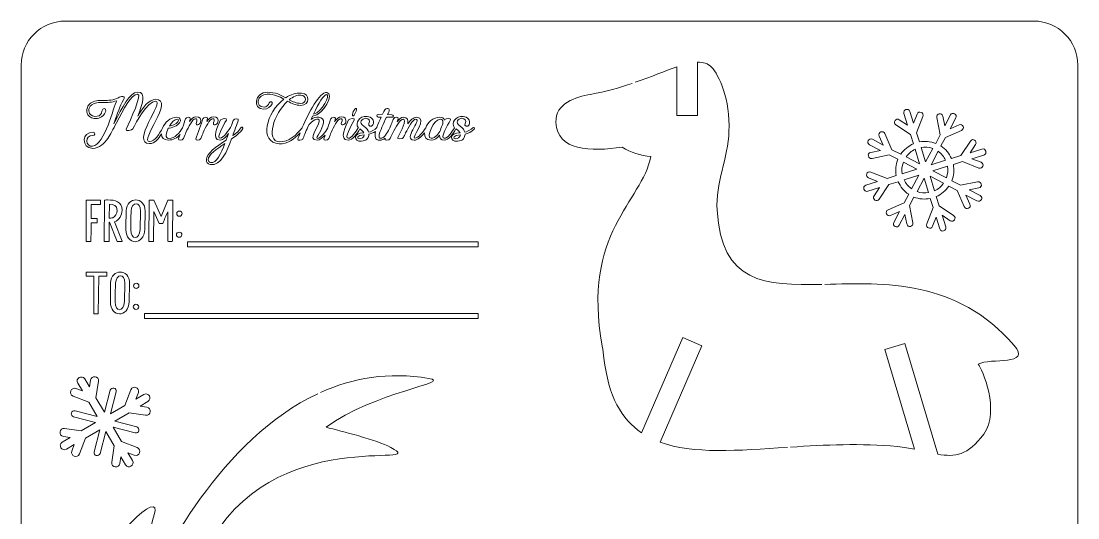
# Model space of a CAD drawing. Header units: inches. Extents: x -792 to -640, y -80 to 72.
# Drawn here: x -792.1 to -639.7, y 0.4 to 72 of the extents above; entities that cross this region are included whole.
import ezdxf

# ---------------------------------------------------------------- set-up
doc = ezdxf.new("R2010")
doc.units = ezdxf.units.IN
doc.header["$MEASUREMENT"] = 0
doc.layers.add('_U+0421_U+043B_U+043E_U+0439 1', color=7, linetype='Continuous')

# ---------------------------------------------------------------- blocks, each defined once
blk = doc.blocks.new('block 2')
at = {"layer": '_U+0421_U+043B_U+043E_U+0439 1', "color": 7, "lineweight": 5, "true_color": 0xffffff}
for points, knots in [([(-781.82, 53.65), (-780.88, 53.65), (-780.16, 54.35), (-779.65, 55.08), (-779.28, 55.62), (-778.86, 56.44), (-778.4, 57.33), (-777.4, 59.24), (-776.26, 61.44), (-775.36, 61.48), (-774.61, 61.51), (-776.38, 57.75), (-777, 56.42), (-777.17, 56.06), (-776.13, 56.22), (-776.03, 56.45), (-775.6, 57.35), (-773.95, 60.43), (-772.74, 60.43), (-771.48, 60.43), (-776.41, 54.33), (-773.61, 54.33), (-772.88, 54.33), (-772.34, 55), (-771.9, 55.73), (-771.87, 55.22), (-771.58, 54.84), (-770.94, 54.84), (-770.2, 54.84), (-769.65, 55.18), (-769.22, 55.64), (-769.31, 55.4), (-769.39, 55.19), (-769.45, 55.03), (-769.55, 54.76), (-768.84, 54.77), (-768.72, 55.06), (-768.57, 55.42), (-768.48, 55.66), (-768.37, 55.95), (-768.02, 56.7), (-767.46, 57.89), (-767.01, 57.92), (-766.76, 57.94), (-766.76, 57.72), (-766.87, 57.4), (-767.08, 56.8), (-766.34, 57.03), (-766.26, 57.44), (-766.19, 57.82), (-766.32, 58.25), (-766.93, 58.2), (-767.29, 58.19), (-767.61, 57.89), (-767.88, 57.5), (-767.84, 57.64), (-767.79, 57.78), (-767.76, 57.95), (-767.7, 58.23), (-768.34, 58.2), (-768.43, 57.9), (-768.53, 57.62), (-768.7, 57.12), (-768.88, 56.6), (-769.28, 55.9), (-769.93, 55.08), (-770.83, 55.08), (-771.4, 55.08), (-771.28, 55.83), (-770.92, 56.56), (-770.44, 56.52), (-769.57, 56.94), (-769.3, 57.35), (-769.05, 57.69), (-769.13, 58.14), (-769.67, 58.14), (-770.66, 58.14), (-771.43, 57.37), (-771.74, 56.58), (-772.2, 55.73), (-772.83, 54.62), (-773.62, 54.62), (-775.16, 54.62), (-769.92, 60.72), (-772.76, 60.72), (-773.69, 60.72), (-774.64, 59.48), (-775.32, 58.3), (-774.73, 59.93), (-773.96, 61.77), (-775.37, 61.77), (-776.45, 61.77), (-777.62, 59.44), (-778.65, 57.45), (-778.65, 57.45), (-778.78, 57.2), (-778.78, 57.2), (-778.23, 58.77), (-777.92, 59.73), (-777.36, 60.64), (-776.94, 61.33), (-777.87, 61.18), (-778.1, 60.94), (-778.83, 60.56), (-779.59, 60.56), (-780.28, 60.56), (-780.62, 60.56), (-780.95, 60.56), (-781.25, 60.51), (-781.98, 60.41), (-782.42, 60), (-782.59, 59.54), (-782.65, 59.37), (-782.68, 59.18), (-782.67, 59.01), (-782.65, 58.83), (-782.6, 58.65), (-782.5, 58.5), (-782.27, 58.13), (-781.81, 57.89), (-781.14, 57.97), (-780.57, 58.06), (-780.07, 58.46), (-779.95, 59.01), (-779.86, 59.47), (-780.43, 59.55), (-780.49, 59.01), (-780.53, 58.61), (-780.75, 58.32), (-781.17, 58.27), (-781.72, 58.19), (-782.09, 58.37), (-782.26, 58.66), (-782.33, 58.78), (-782.37, 58.91), (-782.39, 59.04), (-782.39, 59.18), (-782.38, 59.32), (-782.32, 59.46), (-782.19, 59.82), (-781.83, 60.14), (-781.22, 60.23), (-780.94, 60.28), (-780.62, 60.27), (-780.3, 60.27), (-779.68, 60.27), (-779.02, 60.27), (-778.36, 60.51), (-778.83, 59.62), (-780.05, 54.23), (-781.87, 53.95), (-782.84, 53.79), (-783.09, 55.58), (-781.79, 55.49), (-781.45, 55.47), (-781.4, 55.94), (-781.75, 55.96), (-783.41, 56.1), (-783.48, 53.65), (-781.82, 53.65)], [0, 0, 0, 0, 1, 1, 1, 2, 2, 2, 3, 3, 3, 4, 4, 4, 5, 5, 5, 6, 6, 6, 7, 7, 7, 8, 8, 8, 9, 9, 9, 10, 10, 10, 11, 11, 11, 12, 12, 12, 13, 13, 13, 14, 14, 14, 15, 15, 15, 16, 16, 16, 17, 17, 17, 18, 18, 18, 19, 19, 19, 20, 20, 20, 21, 21, 21, 22, 22, 22, 23, 23, 23, 24, 24, 24, 25, 25, 25, 26, 26, 26, 27, 27, 27, 28, 28, 28, 29, 29, 29, 30, 30, 30, 31, 31, 31, 32, 32, 32, 33, 33, 33, 34, 34, 34, 35, 35, 35, 36, 36, 36, 37, 37, 37, 38, 38, 38, 39, 39, 39, 40, 40, 40, 41, 41, 41, 42, 42, 42, 43, 43, 43, 44, 44, 44, 45, 45, 45, 46, 46, 46, 47, 47, 47, 48, 48, 48, 49, 49, 49, 50, 50, 50, 51, 51, 51, 52, 52, 52, 53, 53, 53, 53]), ([(-769.63, 57.85), (-769.32, 57.85), (-769.45, 57.6), (-769.56, 57.46), (-769.8, 57.16), (-770.38, 56.9), (-770.76, 56.85), (-770.44, 57.39), (-769.99, 57.85), (-769.63, 57.85)], [0, 0, 0, 0, 1, 1, 1, 2, 2, 2, 3, 3, 3, 3])]:
    blk.add_open_spline(points, degree=3, knots=knots, dxfattribs=at)
blk = doc.blocks.new('block 3')
at = {"layer": '_U+0421_U+043B_U+043E_U+0439 1', "color": 7, "lineweight": 5, "true_color": 0xffffff}
for points, knots in [([(-763.44, 54.84), (-762.97, 54.84), (-762.62, 55.26), (-762.23, 55.78), (-762.38, 55.38), (-762.5, 55.03), (-762.57, 54.83), (-763.98, 53.88), (-765.44, 52.96), (-765.43, 52.01), (-765.43, 51.67), (-765.28, 51.38), (-764.86, 51.32), (-763.37, 51.07), (-762.39, 53.27), (-761.78, 55.01), (-761.26, 55.38), (-760.58, 55.78), (-760.17, 56.53), (-760.09, 56.68), (-760.35, 56.76), (-760.44, 56.61), (-760.8, 56.03), (-761.34, 55.69), (-761.63, 55.48), (-761.49, 55.87), (-760.92, 57.37), (-760.83, 57.63), (-760.68, 58.06), (-761.45, 57.93), (-761.54, 57.67), (-761.54, 57.67), (-761.8, 56.93), (-761.8, 56.93), (-762.2, 56.3), (-762.95, 55.1), (-763.44, 55.1), (-764.02, 55.1), (-763.04, 56.87), (-762.54, 57.73), (-762.33, 58.08), (-763.28, 57.93), (-763.37, 57.75), (-763.72, 57.03), (-764.84, 54.84), (-763.44, 54.84)], [0, 0, 0, 0, 1, 1, 1, 2, 2, 2, 3, 3, 3, 4, 4, 4, 5, 5, 5, 6, 6, 6, 7, 7, 7, 8, 8, 8, 9, 9, 9, 10, 10, 10, 11, 11, 11, 12, 12, 12, 13, 13, 13, 14, 14, 14, 15, 15, 15, 15]), ([(-764.82, 51.6), (-765.06, 51.63), (-765.15, 51.81), (-765.15, 52.01), (-765.15, 52.71), (-763.98, 53.52), (-762.75, 54.35), (-763.27, 52.93), (-764, 51.47), (-764.82, 51.6)], [0, 0, 0, 0, 1, 1, 1, 2, 2, 2, 3, 3, 3, 3])]:
    blk.add_open_spline(points, degree=3, knots=knots, dxfattribs=at)
blk = doc.blocks.new('block 4')
at = {"layer": '_U+0421_U+043B_U+043E_U+0439 1', "color": 7, "lineweight": 5, "true_color": 0xffffff}
for points, knots in [([(-757.13, 59.31), (-756.65, 59.31), (-756.12, 59.61), (-755.93, 60.07), (-755.8, 60.4), (-756.24, 60.51), (-756.35, 60.19), (-756.48, 59.85), (-756.77, 59.59), (-757.11, 59.59), (-758.47, 59.59), (-758.1, 61.46), (-756.67, 61.46), (-755.62, 61.46), (-754.89, 61.12), (-754.24, 60.76), (-756.73, 58.86), (-757.96, 54.49), (-754.91, 54.31), (-753.74, 54.23), (-752.72, 54.99), (-751.9, 55.87), (-752.05, 55.51), (-752.16, 55.2), (-752.24, 54.99), (-752.34, 54.73), (-751.61, 54.8), (-751.53, 54.97), (-751.38, 55.32), (-751.1, 56), (-750.78, 56.77), (-750.34, 57.59), (-749.06, 58.38), (-749.16, 57.51), (-749.25, 56.7), (-750.94, 54.84), (-749.46, 54.84), (-749.05, 54.84), (-748.64, 55.17), (-748.3, 55.57), (-748.38, 55.36), (-748.45, 55.18), (-748.5, 55.03), (-748.61, 54.76), (-747.89, 54.77), (-747.78, 55.06), (-747.63, 55.42), (-747.53, 55.66), (-747.43, 55.95), (-747.07, 56.7), (-746.52, 57.89), (-746.07, 57.92), (-745.81, 57.94), (-745.81, 57.72), (-745.93, 57.4), (-746.13, 56.8), (-745.39, 57.03), (-745.31, 57.44), (-745.24, 57.82), (-745.37, 58.25), (-745.99, 58.2), (-746.34, 58.19), (-746.66, 57.89), (-746.93, 57.5), (-746.9, 57.64), (-746.84, 57.78), (-746.82, 57.95), (-746.76, 58.23), (-747.39, 58.2), (-747.49, 57.9), (-747.58, 57.62), (-747.75, 57.12), (-747.93, 56.6), (-748.23, 56.08), (-748.87, 55.09), (-749.43, 55.09), (-749.73, 55.09), (-748.63, 56.44), (-748.53, 57.35), (-748.41, 58.34), (-749.81, 58.35), (-750.33, 57.79), (-750.33, 57.79), (-750.11, 58.28), (-750.11, 58.28), (-748.47, 58.5), (-746.93, 61.6), (-748.04, 61.7), (-749.15, 61.8), (-750.68, 58.76), (-751.59, 56.64), (-751.59, 56.64), (-751.59, 56.64), (-751.59, 56.63), (-752.42, 55.63), (-753.55, 54.51), (-754.87, 54.59), (-756.99, 54.71), (-755.66, 58.66), (-753.72, 60.46), (-753.13, 60.13), (-752.57, 59.85), (-751.82, 59.85), (-750.49, 59.85), (-750.39, 61.54), (-751.73, 61.63), (-752.53, 61.67), (-753.29, 61.4), (-753.97, 60.95), (-754.69, 61.34), (-755.47, 61.74), (-756.64, 61.74), (-758.43, 61.74), (-758.88, 59.31), (-757.13, 59.31)], [0, 0, 0, 0, 1, 1, 1, 2, 2, 2, 3, 3, 3, 4, 4, 4, 5, 5, 5, 6, 6, 6, 7, 7, 7, 8, 8, 8, 9, 9, 9, 10, 10, 10, 11, 11, 11, 12, 12, 12, 13, 13, 13, 14, 14, 14, 15, 15, 15, 16, 16, 16, 17, 17, 17, 18, 18, 18, 19, 19, 19, 20, 20, 20, 21, 21, 21, 22, 22, 22, 23, 23, 23, 24, 24, 24, 25, 25, 25, 26, 26, 26, 27, 27, 27, 28, 28, 28, 29, 29, 29, 30, 30, 30, 31, 31, 31, 32, 32, 32, 33, 33, 33, 34, 34, 34, 35, 35, 35, 36, 36, 36, 37, 37, 37, 38, 38, 38, 38]), ([(-751.78, 61.34), (-750.93, 61.28), (-750.95, 60.14), (-751.8, 60.14), (-752.45, 60.14), (-752.96, 60.37), (-753.48, 60.66), (-752.93, 61.1), (-752.35, 61.37), (-751.78, 61.34)], [0, 0, 0, 0, 1, 1, 1, 2, 2, 2, 3, 3, 3, 3]), ([(-748.07, 61.41), (-747.5, 61.36), (-748.73, 58.89), (-749.97, 58.59), (-749.27, 60.09), (-748.51, 61.45), (-748.07, 61.41)], [0, 0, 0, 0, 1, 1, 1, 2, 2, 2, 2])]:
    blk.add_open_spline(points, degree=3, knots=knots, dxfattribs=at)
blk = doc.blocks.new('block 5')
at = {"layer": '_U+0421_U+043B_U+043E_U+0439 1', "color": 7, "lineweight": 5, "true_color": 0xffffff}
for points, knots in [([(-744.99, 54.82), (-744.33, 54.82), (-743.69, 55.76), (-743.3, 56.44), (-743.28, 56.43), (-743.26, 56.41), (-743.24, 56.4), (-742.95, 56.23), (-742.79, 56.04), (-742.71, 55.88), (-744.31, 55.94), (-744.19, 54.59), (-743.1, 54.67), (-742.24, 54.72), (-742, 55.26), (-741.98, 55.69), (-741.77, 55.73), (-741.35, 55.89), (-741.02, 56.1), (-741.2, 55.38), (-741.12, 54.82), (-740.43, 54.82), (-740.14, 54.82), (-739.87, 54.94), (-739.64, 55.12), (-739.64, 55.11), (-739.64, 55.1), (-739.65, 55.09), (-739.83, 54.69), (-739.06, 54.8), (-738.92, 55.06), (-738.77, 55.38), (-738.64, 55.65), (-738.53, 55.88), (-738.13, 56.61), (-737.5, 57.86), (-737.03, 57.86), (-736.45, 57.86), (-737.34, 56.09), (-737.83, 55.23), (-738.04, 54.88), (-737.09, 55.03), (-737, 55.21), (-736.92, 55.36), (-736.81, 55.6), (-736.69, 55.87), (-736.29, 56.58), (-735.71, 57.85), (-735.24, 57.85), (-734.27, 57.85), (-737.19, 54.83), (-735.47, 54.83), (-734.98, 54.83), (-734.4, 55.33), (-733.97, 55.87), (-733.99, 55.29), (-733.71, 54.82), (-733.03, 54.82), (-732.52, 54.82), (-732.09, 55.17), (-731.79, 55.56), (-731.79, 55.13), (-731.62, 54.82), (-731.13, 54.82), (-730.46, 54.82), (-729.82, 55.76), (-729.44, 56.44), (-729.42, 56.43), (-729.4, 56.41), (-729.37, 56.4), (-729.09, 56.23), (-728.92, 56.04), (-728.84, 55.88), (-730.45, 55.94), (-730.33, 54.59), (-729.23, 54.67), (-728.38, 54.72), (-728.14, 55.26), (-728.11, 55.69), (-727.81, 55.74), (-727.07, 56.05), (-726.82, 56.41), (-726.64, 56.65), (-726.92, 56.72), (-727.01, 56.61), (-727.19, 56.38), (-727.91, 56.01), (-728.15, 55.97), (-728.24, 56.26), (-728.4, 56.56), (-728.84, 56.83), (-729.67, 57.34), (-729.12, 58), (-728.58, 57.98), (-728.1, 57.98), (-727.9, 57.69), (-728.11, 57.23), (-728.31, 56.82), (-727.72, 56.63), (-727.55, 57.05), (-727.29, 57.73), (-727.72, 58.18), (-728.39, 58.24), (-729.51, 58.35), (-730.18, 57.29), (-729.64, 56.63), (-729.65, 56.62), (-729.66, 56.62), (-729.66, 56.61), (-730.02, 56.04), (-730.57, 55.1), (-731.13, 55.1), (-731.71, 55.1), (-730.71, 56.9), (-730.21, 57.74), (-730.02, 58.07), (-730.97, 57.93), (-731.04, 57.79), (-731.04, 57.79), (-731.07, 57.73), (-731.07, 57.73), (-731.17, 58.03), (-731.43, 58.14), (-731.74, 58.14), (-732.75, 58.14), (-733.49, 57.38), (-733.8, 56.59), (-734.16, 56.02), (-734.84, 55.11), (-735.39, 55.11), (-735.89, 55.11), (-733.32, 58.14), (-735.14, 58.14), (-735.58, 58.14), (-736.01, 57.71), (-736.36, 57.18), (-736.29, 57.72), (-736.42, 58.14), (-737.03, 58.14), (-737.3, 58.14), (-737.61, 57.86), (-737.9, 57.47), (-737.9, 57.47), (-737.76, 57.89), (-737.76, 57.89), (-737.64, 58.23), (-738.32, 58.2), (-738.41, 57.94), (-738.55, 57.61), (-738.81, 57), (-739.07, 56.41), (-739.32, 55.9), (-739.78, 55.1), (-740.35, 55.1), (-740.7, 55.1), (-740.47, 55.86), (-740.11, 56.7), (-739.89, 57.21), (-739.69, 57.65), (-739.46, 58.16), (-739.46, 58.16), (-738.68, 58.16), (-738.68, 58.16), (-738.4, 58.06), (-738.38, 58.48), (-738.68, 58.48), (-738.68, 58.48), (-739.29, 58.51), (-739.29, 58.51), (-739.16, 58.79), (-739.14, 58.84), (-739.11, 58.88), (-738.84, 59.44), (-739.47, 59.68), (-739.83, 58.96), (-739.83, 58.96), (-740.02, 58.57), (-740.02, 58.57), (-740.02, 58.57), (-740.03, 58.56), (-740.03, 58.56), (-740.03, 58.56), (-740.64, 58.55), (-740.64, 58.55), (-740.93, 58.55), (-740.94, 58.16), (-740.65, 58.16), (-740.65, 58.16), (-740.21, 58.16), (-740.21, 58.16), (-740.44, 57.67), (-740.65, 57.2), (-740.84, 56.7), (-740.85, 56.67), (-740.86, 56.64), (-740.87, 56.61), (-740.87, 56.61), (-740.87, 56.61), (-740.87, 56.61), (-741.05, 56.38), (-741.77, 56.01), (-742.01, 55.97), (-742.1, 56.26), (-742.27, 56.56), (-742.71, 56.83), (-743.54, 57.34), (-742.98, 58), (-742.44, 57.98), (-741.97, 57.98), (-741.76, 57.69), (-741.98, 57.23), (-742.17, 56.82), (-741.58, 56.63), (-741.41, 57.05), (-741.16, 57.73), (-741.59, 58.18), (-742.26, 58.24), (-743.37, 58.35), (-744.05, 57.29), (-743.51, 56.63), (-743.51, 56.62), (-743.52, 56.62), (-743.53, 56.61), (-743.88, 56.04), (-744.45, 55.1), (-744.99, 55.1), (-745.57, 55.1), (-744.59, 56.87), (-744.09, 57.73), (-743.88, 58.08), (-744.83, 57.93), (-744.92, 57.75), (-745.27, 57.03), (-746.39, 54.82), (-744.99, 54.82)], [0, 0, 0, 0, 1, 1, 1, 2, 2, 2, 3, 3, 3, 4, 4, 4, 5, 5, 5, 6, 6, 6, 7, 7, 7, 8, 8, 8, 9, 9, 9, 10, 10, 10, 11, 11, 11, 12, 12, 12, 13, 13, 13, 14, 14, 14, 15, 15, 15, 16, 16, 16, 17, 17, 17, 18, 18, 18, 19, 19, 19, 20, 20, 20, 21, 21, 21, 22, 22, 22, 23, 23, 23, 24, 24, 24, 25, 25, 25, 26, 26, 26, 27, 27, 27, 28, 28, 28, 29, 29, 29, 30, 30, 30, 31, 31, 31, 32, 32, 32, 33, 33, 33, 34, 34, 34, 35, 35, 35, 36, 36, 36, 37, 37, 37, 38, 38, 38, 39, 39, 39, 40, 40, 40, 41, 41, 41, 42, 42, 42, 43, 43, 43, 44, 44, 44, 45, 45, 45, 46, 46, 46, 47, 47, 47, 48, 48, 48, 49, 49, 49, 50, 50, 50, 51, 51, 51, 52, 52, 52, 53, 53, 53, 54, 54, 54, 55, 55, 55, 56, 56, 56, 57, 57, 57, 58, 58, 58, 59, 59, 59, 60, 60, 60, 61, 61, 61, 62, 62, 62, 63, 63, 63, 64, 64, 64, 65, 65, 65, 66, 66, 66, 67, 67, 67, 68, 68, 68, 69, 69, 69, 70, 70, 70, 71, 71, 71, 72, 72, 72, 73, 73, 73, 74, 74, 74, 75, 75, 75, 76, 76, 76, 77, 77, 77, 78, 78, 78, 78]), ([(-731.7, 57.85), (-731.28, 57.85), (-731.27, 57.51), (-731.34, 57.17), (-731.45, 56.9), (-731.58, 56.59), (-731.67, 56.28), (-731.91, 55.79), (-732.42, 55.1), (-733.03, 55.1), (-733.8, 55.1), (-732.68, 57.85), (-731.7, 57.85)], [0, 0, 0, 0, 1, 1, 1, 2, 2, 2, 3, 3, 3, 4, 4, 4, 4]), ([(-742.65, 55.61), (-742.71, 55.24), (-743.04, 55.02), (-743.4, 55.02), (-743.76, 55.02), (-743.76, 55.61), (-742.65, 55.61)], [0, 0, 0, 0, 1, 1, 1, 2, 2, 2, 2]), ([(-728.78, 55.61), (-728.84, 55.24), (-729.18, 55.02), (-729.54, 55.02), (-729.89, 55.02), (-729.89, 55.61), (-728.78, 55.61)], [0, 0, 0, 0, 1, 1, 1, 2, 2, 2, 2])]:
    blk.add_open_spline(points, degree=3, knots=knots, dxfattribs=at)
blk = doc.blocks.new('block 6')
at = {"layer": '_U+0421_U+043B_U+043E_U+0439 1', "color": 7, "lineweight": 5, "true_color": 0xffffff}
for points, knots in [([(-779.45, 40.25), (-779.45, 41.15), (-779.44, 42.08), (-779.44, 42.98), (-779.44, 42.98), (-779.4, 42.98), (-779.4, 42.98), (-779.4, 42.98), (-778.28, 40.23), (-778.28, 40.23), (-778.27, 40.22), (-778.22, 40.21), (-778.2, 40.21), (-778.2, 40.21), (-777.64, 40.21), (-777.64, 40.21), (-777.57, 40.21), (-777.55, 40.23), (-777.56, 40.27), (-777.56, 40.27), (-778.69, 43.06), (-778.69, 43.06), (-777.99, 43.28), (-777.59, 44.02), (-777.59, 44.73), (-777.59, 46), (-778.58, 46.21), (-779.68, 46.21), (-779.78, 46.21), (-779.9, 46.21), (-780.02, 46.2), (-780.07, 46.2), (-780.1, 46.19), (-780.1, 46.16), (-780.13, 44.98), (-780.15, 44.11), (-780.15, 40.25), (-780.15, 40.22), (-780.11, 40.21), (-780.06, 40.21), (-780.06, 40.21), (-779.54, 40.21), (-779.54, 40.21), (-779.49, 40.21), (-779.45, 40.22), (-779.45, 40.25)], [0, 0, 0, 0, 1, 1, 1, 2, 2, 2, 3, 3, 3, 4, 4, 4, 5, 5, 5, 6, 6, 6, 7, 7, 7, 8, 8, 8, 9, 9, 9, 10, 10, 10, 11, 11, 11, 12, 12, 12, 13, 13, 13, 14, 14, 14, 15, 15, 15, 15]), ([(-779.42, 45.6), (-778.85, 45.61), (-778.29, 45.43), (-778.29, 44.7), (-778.29, 44.25), (-778.58, 43.79), (-778.92, 43.65), (-779.11, 43.6), (-779.28, 43.59), (-779.46, 43.59), (-779.46, 43.59), (-779.42, 45.6), (-779.42, 45.6)], [0, 0, 0, 0, 1, 1, 1, 2, 2, 2, 3, 3, 3, 4, 4, 4, 4])]:
    blk.add_open_spline(points, degree=3, knots=knots, dxfattribs=at)
blk = doc.blocks.new('block 7')
at = {"layer": '_U+0421_U+043B_U+043E_U+0439 1', "color": 7, "lineweight": 5, "true_color": 0xffffff}
for points, knots in [([(-774.29, 41.96), (-774.29, 41.96), (-774.26, 44.58), (-774.26, 44.58), (-774.25, 45.66), (-774.93, 46.22), (-775.6, 46.22), (-776.26, 46.22), (-776.93, 45.7), (-776.98, 44.64), (-777.01, 44.08), (-777.02, 43.37), (-777.02, 42.72), (-777.02, 42.72), (-777.02, 41.94), (-777.02, 41.94), (-777.02, 40.8), (-776.37, 40.19), (-775.7, 40.19), (-775.03, 40.19), (-774.35, 40.78), (-774.29, 41.96)], [0, 0, 0, 0, 1, 1, 1, 2, 2, 2, 3, 3, 3, 4, 4, 4, 5, 5, 5, 6, 6, 6, 7, 7, 7, 7]), ([(-774.99, 41.96), (-775.01, 41.19), (-775.36, 40.78), (-775.7, 40.78), (-776.03, 40.78), (-776.34, 41.15), (-776.34, 41.94), (-776.34, 42.71), (-776.32, 43.81), (-776.28, 44.61), (-776.26, 45.29), (-775.9, 45.67), (-775.55, 45.67), (-775.24, 45.67), (-774.94, 45.34), (-774.95, 44.61), (-774.95, 44.61), (-774.99, 41.96), (-774.99, 41.96)], [0, 0, 0, 0, 1, 1, 1, 2, 2, 2, 3, 3, 3, 4, 4, 4, 5, 5, 5, 6, 6, 6, 6])]:
    blk.add_open_spline(points, degree=3, knots=knots, dxfattribs=at)
blk = doc.blocks.new('block 8')
at = {"layer": '_U+0421_U+043B_U+043E_U+0439 1', "color": 7, "lineweight": 5, "true_color": 0xffffff}
for points, knots in [([(-777.95, 29.78), (-777.28, 29.78), (-776.6, 30.37), (-776.54, 31.55), (-776.54, 31.55), (-776.51, 34.17), (-776.51, 34.17), (-776.5, 35.26), (-777.17, 35.81), (-777.85, 35.81), (-778.51, 35.81), (-779.18, 35.29), (-779.23, 34.24), (-779.26, 33.67), (-779.26, 32.97), (-779.26, 32.31), (-779.26, 32.31), (-779.26, 31.53), (-779.26, 31.53), (-779.27, 30.39), (-778.62, 29.78), (-777.95, 29.78)], [0, 0, 0, 0, 1, 1, 1, 2, 2, 2, 3, 3, 3, 4, 4, 4, 5, 5, 5, 6, 6, 6, 7, 7, 7, 7]), ([(-778.53, 34.2), (-778.51, 34.88), (-778.15, 35.27), (-777.8, 35.27), (-777.49, 35.27), (-777.19, 34.93), (-777.2, 34.2), (-777.2, 34.2), (-777.24, 31.55), (-777.24, 31.55), (-777.25, 30.79), (-777.61, 30.37), (-777.95, 30.37), (-778.28, 30.37), (-778.59, 30.74), (-778.59, 31.53), (-778.59, 32.3), (-778.57, 33.41), (-778.53, 34.2)], [0, 0, 0, 0, 1, 1, 1, 2, 2, 2, 3, 3, 3, 4, 4, 4, 5, 5, 5, 6, 6, 6, 6])]:
    blk.add_open_spline(points, degree=3, knots=knots, dxfattribs=at)
blk = doc.blocks.new('block 10')
at = {"layer": '_U+0421_U+043B_U+043E_U+0439 1', "color": 7, "lineweight": 5, "true_color": 0xffffff}
for points, knots in [([(-653.59, 53.55), (-653.59, 53.55), (-655.28, 53.02), (-655.28, 53.02), (-655.28, 53.02), (-654.5, 54.2), (-654.5, 54.2), (-654.18, 54.7), (-654.92, 55.2), (-655.24, 54.7), (-655.24, 54.7), (-656.64, 52.6), (-656.64, 52.6), (-656.64, 52.6), (-657.97, 52.18), (-657.97, 52.18), (-658.29, 52.9), (-658.81, 53.54), (-659.49, 54), (-659.49, 54), (-658.85, 55.22), (-658.85, 55.22), (-658.85, 55.22), (-656.52, 56.23), (-656.52, 56.23), (-655.98, 56.47), (-656.32, 57.29), (-656.87, 57.05), (-656.87, 57.05), (-658.17, 56.48), (-658.17, 56.48), (-658.17, 56.48), (-657.35, 58.05), (-657.35, 58.05), (-657.07, 58.57), (-657.86, 58.98), (-658.13, 58.46), (-658.13, 58.46), (-658.95, 56.89), (-658.95, 56.89), (-658.95, 56.89), (-659.22, 58.28), (-659.22, 58.28), (-659.33, 58.87), (-660.21, 58.68), (-660.1, 58.1), (-660.1, 58.1), (-659.59, 55.61), (-659.59, 55.61), (-659.59, 55.61), (-660.24, 54.37), (-660.24, 54.37), (-661.01, 54.66), (-661.83, 54.73), (-662.6, 54.58), (-662.6, 54.58), (-663.02, 55.91), (-663.02, 55.91), (-663.02, 55.91), (-662.1, 58.26), (-662.1, 58.26), (-661.89, 58.81), (-662.72, 59.14), (-662.93, 58.58), (-662.93, 58.58), (-663.45, 57.27), (-663.45, 57.27), (-663.45, 57.27), (-663.98, 58.96), (-663.98, 58.96), (-664.15, 59.53), (-665.02, 59.26), (-664.84, 58.69), (-664.84, 58.69), (-664.31, 57), (-664.31, 57), (-664.31, 57), (-665.49, 57.78), (-665.49, 57.78), (-665.99, 58.09), (-666.48, 57.36), (-665.98, 57.04), (-665.98, 57.04), (-663.88, 55.63), (-663.88, 55.63), (-663.88, 55.63), (-663.47, 54.31), (-663.47, 54.31), (-664.19, 53.99), (-664.82, 53.48), (-665.29, 52.79), (-665.29, 52.79), (-666.56, 53.45), (-666.56, 53.45), (-666.56, 53.45), (-667.56, 55.78), (-667.56, 55.78), (-667.8, 56.32), (-668.62, 55.97), (-668.38, 55.43), (-668.38, 55.43), (-667.81, 54.13), (-667.81, 54.13), (-667.81, 54.13), (-669.38, 54.95), (-669.38, 54.95), (-669.9, 55.23), (-670.31, 54.44), (-669.79, 54.17), (-669.79, 54.17), (-668.22, 53.35), (-668.22, 53.35), (-668.22, 53.35), (-669.61, 53.07), (-669.61, 53.07), (-670.2, 52.96), (-670.01, 52.09), (-669.43, 52.2), (-669.43, 52.2), (-666.94, 52.71), (-666.94, 52.71), (-666.94, 52.71), (-665.72, 52.07), (-665.72, 52.07), (-666.01, 51.3), (-666.08, 50.48), (-665.93, 49.71), (-665.93, 49.71), (-667.26, 49.29), (-667.26, 49.29), (-667.26, 49.29), (-669.61, 50.21), (-669.61, 50.21), (-670.17, 50.42), (-670.49, 49.59), (-669.93, 49.38), (-669.93, 49.38), (-668.62, 48.86), (-668.62, 48.86), (-668.62, 48.86), (-670.31, 48.33), (-670.31, 48.33), (-670.88, 48.15), (-670.61, 47.29), (-670.04, 47.47), (-670.04, 47.47), (-668.35, 48), (-668.35, 48), (-668.35, 48), (-669.13, 46.82), (-669.13, 46.82), (-669.45, 46.32), (-668.71, 45.83), (-668.39, 46.33), (-668.39, 46.33), (-666.99, 48.43), (-666.99, 48.43), (-666.99, 48.43), (-665.66, 48.84), (-665.66, 48.84), (-665.34, 48.12), (-664.81, 47.48), (-664.14, 47.02), (-664.14, 47.02), (-664.78, 45.8), (-664.78, 45.8), (-664.78, 45.8), (-667.11, 44.79), (-667.11, 44.79), (-667.65, 44.55), (-667.3, 43.73), (-666.76, 43.97), (-666.76, 43.97), (-665.46, 44.54), (-665.46, 44.54), (-665.46, 44.54), (-666.28, 42.97), (-666.28, 42.97), (-666.56, 42.45), (-665.77, 42.04), (-665.5, 42.56), (-665.5, 42.56), (-664.68, 44.13), (-664.68, 44.13), (-664.68, 44.13), (-664.41, 42.74), (-664.41, 42.74), (-664.29, 42.16), (-663.42, 42.34), (-663.53, 42.92), (-663.53, 42.92), (-664.04, 45.41), (-664.04, 45.41), (-664.04, 45.41), (-663.4, 46.63), (-663.4, 46.63), (-662.61, 46.33), (-661.81, 46.27), (-661.04, 46.42), (-661.04, 46.42), (-660.62, 45.1), (-660.62, 45.1), (-660.62, 45.1), (-661.54, 42.75), (-661.54, 42.75), (-661.75, 42.19), (-660.92, 41.86), (-660.71, 42.42), (-660.71, 42.42), (-660.19, 43.73), (-660.19, 43.73), (-660.19, 43.73), (-659.66, 42.04), (-659.66, 42.04), (-659.49, 41.47), (-658.62, 41.75), (-658.8, 42.31), (-658.8, 42.31), (-659.33, 44), (-659.33, 44), (-659.33, 44), (-658.15, 43.22), (-658.15, 43.22), (-657.65, 42.91), (-657.16, 43.65), (-657.66, 43.96), (-657.66, 43.96), (-659.76, 45.37), (-659.76, 45.37), (-659.76, 45.37), (-660.17, 46.69), (-660.17, 46.69), (-659.45, 47.01), (-658.81, 47.54), (-658.35, 48.21), (-658.35, 48.21), (-657.13, 47.57), (-657.13, 47.57), (-657.13, 47.57), (-656.13, 45.24), (-656.13, 45.24), (-655.88, 44.7), (-655.06, 45.05), (-655.3, 45.59), (-655.3, 45.59), (-655.88, 46.89), (-655.88, 46.89), (-655.88, 46.89), (-654.3, 46.07), (-654.3, 46.07), (-653.73, 45.8), (-653.32, 46.58), (-653.84, 46.85), (-653.84, 46.85), (-655.41, 47.68), (-655.41, 47.68), (-655.41, 47.68), (-654.02, 47.95), (-654.02, 47.95), (-653.43, 48.06), (-653.61, 48.93), (-654.2, 48.82), (-654.2, 48.82), (-656.69, 48.32), (-656.69, 48.32), (-656.69, 48.32), (-657.91, 48.95), (-657.91, 48.95), (-657.61, 49.74), (-657.55, 50.54), (-657.7, 51.32), (-657.7, 51.32), (-656.37, 51.73), (-656.37, 51.73), (-656.37, 51.73), (-654.02, 50.81), (-654.02, 50.81), (-653.46, 50.6), (-653.14, 51.43), (-653.7, 51.64), (-653.7, 51.64), (-655.01, 52.16), (-655.01, 52.16), (-655.01, 52.16), (-653.31, 52.69), (-653.31, 52.69), (-652.75, 52.87), (-653.02, 53.73), (-653.59, 53.55)], [0, 0, 0, 0, 1, 1, 1, 2, 2, 2, 3, 3, 3, 4, 4, 4, 5, 5, 5, 6, 6, 6, 7, 7, 7, 8, 8, 8, 9, 9, 9, 10, 10, 10, 11, 11, 11, 12, 12, 12, 13, 13, 13, 14, 14, 14, 15, 15, 15, 16, 16, 16, 17, 17, 17, 18, 18, 18, 19, 19, 19, 20, 20, 20, 21, 21, 21, 22, 22, 22, 23, 23, 23, 24, 24, 24, 25, 25, 25, 26, 26, 26, 27, 27, 27, 28, 28, 28, 29, 29, 29, 30, 30, 30, 31, 31, 31, 32, 32, 32, 33, 33, 33, 34, 34, 34, 35, 35, 35, 36, 36, 36, 37, 37, 37, 38, 38, 38, 39, 39, 39, 40, 40, 40, 41, 41, 41, 42, 42, 42, 43, 43, 43, 44, 44, 44, 45, 45, 45, 46, 46, 46, 47, 47, 47, 48, 48, 48, 49, 49, 49, 50, 50, 50, 51, 51, 51, 52, 52, 52, 53, 53, 53, 54, 54, 54, 55, 55, 55, 56, 56, 56, 57, 57, 57, 58, 58, 58, 59, 59, 59, 60, 60, 60, 61, 61, 61, 62, 62, 62, 63, 63, 63, 64, 64, 64, 65, 65, 65, 66, 66, 66, 67, 67, 67, 68, 68, 68, 69, 69, 69, 70, 70, 70, 71, 71, 71, 72, 72, 72, 73, 73, 73, 74, 74, 74, 75, 75, 75, 76, 76, 76, 77, 77, 77, 78, 78, 78, 79, 79, 79, 80, 80, 80, 81, 81, 81, 82, 82, 82, 83, 83, 83, 84, 84, 84, 85, 85, 85, 86, 86, 86, 87, 87, 87, 88, 88, 88, 89, 89, 89, 90, 90, 90, 91, 91, 91, 92, 92, 92, 93, 93, 93, 94, 94, 94, 95, 95, 95, 96, 96, 96, 96]), ([(-663.22, 53.51), (-663.22, 53.51), (-662.56, 51.42), (-662.56, 51.42), (-662.56, 51.42), (-664.5, 52.43), (-664.5, 52.43), (-664.17, 52.92), (-663.73, 53.28), (-663.22, 53.51)], [0, 0, 0, 0, 1, 1, 1, 2, 2, 2, 3, 3, 3, 3]), ([(-660.68, 53.63), (-660.68, 53.63), (-661.7, 51.69), (-661.7, 51.69), (-661.7, 51.69), (-662.36, 53.78), (-662.36, 53.78), (-661.8, 53.88), (-661.24, 53.84), (-660.68, 53.63)], [0, 0, 0, 0, 1, 1, 1, 2, 2, 2, 3, 3, 3, 3]), ([(-659.9, 53.22), (-659.41, 52.88), (-659.05, 52.44), (-658.82, 51.93), (-658.82, 51.93), (-660.91, 51.28), (-660.91, 51.28), (-660.91, 51.28), (-659.9, 53.22), (-659.9, 53.22)], [0, 0, 0, 0, 1, 1, 1, 2, 2, 2, 3, 3, 3, 3]), ([(-664.91, 51.65), (-664.91, 51.65), (-662.97, 50.63), (-662.97, 50.63), (-662.97, 50.63), (-665.07, 49.98), (-665.07, 49.98), (-665.17, 50.53), (-665.12, 51.09), (-664.91, 51.65)], [0, 0, 0, 0, 1, 1, 1, 2, 2, 2, 3, 3, 3, 3]), ([(-658.7, 49.4), (-658.7, 49.4), (-660.64, 50.41), (-660.64, 50.41), (-660.64, 50.41), (-658.55, 51.07), (-658.55, 51.07), (-658.45, 50.52), (-658.49, 49.96), (-658.7, 49.4)], [0, 0, 0, 0, 1, 1, 1, 2, 2, 2, 3, 3, 3, 3]), ([(-663.72, 47.83), (-664.21, 48.17), (-664.56, 48.6), (-664.8, 49.11), (-664.8, 49.11), (-662.7, 49.77), (-662.7, 49.77), (-662.7, 49.77), (-663.72, 47.83), (-663.72, 47.83)], [0, 0, 0, 0, 1, 1, 1, 2, 2, 2, 3, 3, 3, 3]), ([(-662.93, 47.42), (-662.93, 47.42), (-661.92, 49.36), (-661.92, 49.36), (-661.92, 49.36), (-661.26, 47.26), (-661.26, 47.26), (-661.81, 47.16), (-662.38, 47.21), (-662.93, 47.42)], [0, 0, 0, 0, 1, 1, 1, 2, 2, 2, 3, 3, 3, 3]), ([(-660.4, 47.54), (-660.4, 47.54), (-661.05, 49.63), (-661.05, 49.63), (-661.05, 49.63), (-659.11, 48.61), (-659.11, 48.61), (-659.45, 48.12), (-659.89, 47.77), (-660.4, 47.54)], [0, 0, 0, 0, 1, 1, 1, 2, 2, 2, 3, 3, 3, 3])]:
    blk.add_open_spline(points, degree=3, knots=knots, dxfattribs=at)

msp = doc.modelspace()

# ---------------------------------------------------------------- linework, layer by layer
at = {"layer": '_U+0421_U+043B_U+043E_U+0439 1', "color": 7, "lineweight": 5, "true_color": 0xffffff}
for points in [[(-768.15, 40.15), (-726.23, 40.15), (-726.23, 39.44), (-768.15, 39.44), (-768.15, 40.15)], [(-774.36, 29.83), (-726.23, 29.83), (-726.23, 29.12), (-774.36, 29.12), (-774.36, 29.83)]]:
    msp.add_lwpolyline(points, dxfattribs=at)
at = {"layer": '_U+0421_U+043B_U+043E_U+0439 1', "color": 1, "lineweight": 5, "true_color": 0xff0000}
for points, knots in [([(-639.74, 65.65), (-639.74, 65.65), (-639.74, -74.05), (-639.74, -74.05), (-639.74, -77.56), (-642.58, -80.4), (-646.09, -80.4), (-646.09, -80.4), (-785.79, -80.4), (-785.79, -80.4), (-789.3, -80.4), (-792.14, -77.56), (-792.14, -74.05), (-792.14, -74.05), (-792.14, 65.65), (-792.14, 65.65), (-792.14, 69.15), (-789.3, 72), (-785.79, 72), (-785.79, 72), (-646.09, 72), (-646.09, 72), (-642.58, 72), (-639.74, 69.15), (-639.74, 65.65)], [0, 0, 0, 0, 1, 1, 1, 2, 2, 2, 3, 3, 3, 4, 4, 4, 5, 5, 5, 6, 6, 6, 7, 7, 7, 8, 8, 8, 8]), ([(-703.57, 63.17), (-701.25, 63.98), (-699.26, 64.83), (-697.59, 65.4), (-697.59, 65.4), (-697.59, 58.41), (-697.59, 58.41), (-697.59, 58.41), (-694.59, 58.41), (-694.59, 58.41), (-694.59, 58.41), (-694.59, 66.08), (-694.59, 66.08), (-693.77, 66.1), (-693.1, 65.89), (-692.57, 65.35), (-691.49, 64.22), (-689.87, 60.72), (-690.06, 56.09), (-690.18, 52.33), (-692, 48.58), (-691.77, 44.72), (-691.15, 34.21), (-684.87, 33.84), (-676.67, 34.02)], [0, 0, 0, 0, 1, 1, 1, 2, 2, 2, 3, 3, 3, 4, 4, 4, 5, 5, 5, 6, 6, 6, 7, 7, 7, 8, 8, 8, 8]), ([(-704.01, 63.02), (-705.82, 62.4), (-707.82, 61.82), (-710.01, 61.43), (-712.19, 61.04), (-715.1, 60.18), (-715.01, 57.41), (-714.88, 53.27), (-709.98, 53.12), (-705.46, 53.83), (-704.23, 53.03), (-702.81, 52.61), (-701.32, 52.47), (-702.62, 45.9), (-711.3, 41.6), (-708.34, 25.12), (-708.24, 24.55), (-708.15, 23.97), (-708.09, 23.38), (-707.45, 17.88), (-705.53, 14.57), (-702.67, 12.63), (-702.67, 12.63), (-696.72, 26.38), (-696.72, 26.38), (-696.72, 26.38), (-693.96, 25.19), (-693.96, 25.19), (-693.96, 25.19), (-699.99, 11.27), (-699.99, 11.27), (-695.22, 9.54), (-688.78, 10.06), (-681.61, 10.53)], [0, 0, 0, 0, 1, 1, 1, 2, 2, 2, 3, 3, 3, 4, 4, 4, 5, 5, 5, 6, 6, 6, 7, 7, 7, 8, 8, 8, 9, 9, 9, 10, 10, 10, 11, 11, 11, 11]), ([(-676.23, 34.03), (-667.71, 34.23), (-657.23, 34.82), (-648.94, 25.24), (-646.32, 22.23), (-652.37, 23.51), (-654.11, 22.51), (-653.53, 21.91), (-650.92, 15.72), (-653.32, 12.45), (-655.61, 9.31), (-657.47, 9.1), (-659.94, 9.55), (-659.94, 9.55), (-664.69, 25.51), (-664.69, 25.51), (-664.69, 25.51), (-667.56, 24.65), (-667.56, 24.65), (-667.56, 24.65), (-663.28, 10.27), (-663.28, 10.27), (-664.04, 10.42), (-664.86, 10.56), (-665.76, 10.64), (-671.02, 11.15), (-676.25, 10.88), (-681.17, 10.56)], [0, 0, 0, 0, 1, 1, 1, 2, 2, 2, 3, 3, 3, 4, 4, 4, 5, 5, 5, 6, 6, 6, 7, 7, 7, 8, 8, 8, 9, 9, 9, 9]), ([(-748.96, 18.45), (-744.34, 20.53), (-739.14, 21.45), (-733.38, 20.48), (-729.69, 19.88), (-741.3, 18.54), (-748.15, 13.43), (-745.93, 12.86), (-740.9, 11.6), (-738.84, 10.52), (-732.62, 7.15), (-755.95, 14.38), (-765.42, -4.17), (-760.28, -2.71), (-755.06, -1.74), (-749.74, -1.22), (-745.63, -0.82), (-751.86, -2.28), (-758.64, -6.01), (-764.54, -9.26), (-768.22, -15.46), (-768.36, -22.18)], [0, 0, 0, 0, 1, 1, 1, 2, 2, 2, 3, 3, 3, 4, 4, 4, 5, 5, 5, 6, 6, 6, 7, 7, 7, 7]), ([(-782.46, -10.18), (-779.98, -2.6), (-771.63, 4.94), (-772.94, 0.79), (-774.3, -3.61), (-774.47, -8.25), (-775.45, -12.66), (-775.45, -12.66), (-775.3, -12.66), (-775.3, -12.66), (-771.9, -5.08), (-763.21, 11.78), (-749.37, 18.26)], [0, 0, 0, 0, 1, 1, 1, 2, 2, 2, 3, 3, 3, 4, 4, 4, 4])]:
    msp.add_open_spline(points, degree=3, knots=knots, dxfattribs=at)
at = {"layer": '_U+0421_U+043B_U+043E_U+0439 1', "color": 7, "lineweight": 5, "true_color": 0xffffff}
for points, knots in [([(-744.24, 58.95), (-744.11, 59.25), (-743.93, 59.46), (-743.84, 59.42), (-743.75, 59.38), (-743.78, 59.1), (-743.92, 58.81), (-744.05, 58.51), (-744.22, 58.3), (-744.31, 58.34), (-744.4, 58.38), (-744.37, 58.65), (-744.24, 58.95)], [0, 0, 0, 0, 1, 1, 1, 2, 2, 2, 3, 3, 3, 4, 4, 4, 4]), ([(-766.95, 55.03), (-766.69, 55.72), (-766.14, 57.29), (-765.94, 57.9), (-765.84, 58.2), (-765.21, 58.23), (-765.27, 57.95), (-765.29, 57.78), (-765.35, 57.64), (-765.38, 57.5), (-765.11, 57.89), (-764.79, 58.19), (-764.44, 58.2), (-763.82, 58.25), (-763.69, 57.82), (-763.76, 57.44), (-763.84, 57.03), (-764.58, 56.8), (-764.38, 57.4), (-764.26, 57.72), (-764.26, 57.94), (-764.52, 57.92), (-764.97, 57.89), (-765.52, 56.7), (-765.88, 55.95), (-765.98, 55.66), (-766.08, 55.42), (-766.23, 55.06), (-766.34, 54.77), (-767.06, 54.76), (-766.95, 55.03)], [0, 0, 0, 0, 1, 1, 1, 2, 2, 2, 3, 3, 3, 4, 4, 4, 5, 5, 5, 6, 6, 6, 7, 7, 7, 8, 8, 8, 9, 9, 9, 10, 10, 10, 10]), ([(-782.05, 45.56), (-782.05, 45.56), (-782.05, 43.51), (-782.05, 43.51), (-782.05, 43.51), (-781.24, 43.51), (-781.24, 43.51), (-781.19, 43.51), (-781.16, 43.5), (-781.16, 43.47), (-781.16, 43.47), (-781.16, 42.95), (-781.16, 42.95), (-781.16, 42.92), (-781.19, 42.91), (-781.24, 42.91), (-781.24, 42.91), (-782.05, 42.91), (-782.05, 42.91), (-782.05, 42.01), (-782.07, 41.14), (-782.07, 40.25), (-782.07, 40.22), (-782.1, 40.21), (-782.16, 40.21), (-782.16, 40.21), (-782.68, 40.21), (-782.68, 40.21), (-782.73, 40.21), (-782.77, 40.22), (-782.77, 40.25), (-782.77, 40.25), (-782.75, 45.83), (-782.75, 45.83), (-782.75, 45.83), (-782.75, 46.13), (-782.75, 46.13), (-782.75, 46.16), (-782.71, 46.17), (-782.66, 46.17), (-782.66, 46.17), (-780.76, 46.17), (-780.76, 46.17), (-780.71, 46.17), (-780.68, 46.16), (-780.68, 46.13), (-780.68, 46.13), (-780.68, 45.6), (-780.68, 45.6), (-780.68, 45.58), (-780.71, 45.56), (-780.76, 45.56), (-780.76, 45.56), (-782.05, 45.56), (-782.05, 45.56)], [0, 0, 0, 0, 1, 1, 1, 2, 2, 2, 3, 3, 3, 4, 4, 4, 5, 5, 5, 6, 6, 6, 7, 7, 7, 8, 8, 8, 9, 9, 9, 10, 10, 10, 11, 11, 11, 12, 12, 12, 13, 13, 13, 14, 14, 14, 15, 15, 15, 16, 16, 16, 17, 17, 17, 18, 18, 18, 18]), ([(-770.99, 40.28), (-770.99, 40.28), (-770.98, 44.51), (-770.98, 44.51), (-771.23, 43.95), (-771.47, 43.41), (-771.72, 42.83), (-771.72, 42.82), (-771.77, 42.81), (-771.8, 42.81), (-771.8, 42.81), (-772.17, 42.81), (-772.17, 42.81), (-772.19, 42.81), (-772.24, 42.83), (-772.24, 42.83), (-772.24, 42.83), (-773.01, 44.52), (-773.01, 44.52), (-773.01, 44.52), (-773.04, 40.24), (-773.04, 40.24), (-773.04, 40.22), (-773.08, 40.2), (-773.12, 40.2), (-773.12, 40.2), (-773.64, 40.2), (-773.64, 40.2), (-773.69, 40.2), (-773.73, 40.22), (-773.73, 40.24), (-773.73, 40.24), (-773.68, 46.16), (-773.68, 46.16), (-773.68, 46.19), (-773.64, 46.2), (-773.59, 46.2), (-773.59, 46.2), (-773.1, 46.2), (-773.1, 46.2), (-773.07, 46.2), (-773.03, 46.19), (-773.02, 46.18), (-773.02, 46.18), (-771.96, 43.82), (-771.96, 43.82), (-771.96, 43.82), (-770.97, 46.18), (-770.97, 46.18), (-770.96, 46.19), (-770.91, 46.2), (-770.9, 46.2), (-770.9, 46.2), (-770.37, 46.2), (-770.37, 46.2), (-770.31, 46.2), (-770.28, 46.19), (-770.28, 46.16), (-770.28, 46.16), (-770.31, 40.28), (-770.31, 40.28), (-770.31, 40.25), (-770.35, 40.23), (-770.39, 40.23), (-770.39, 40.23), (-770.91, 40.23), (-770.91, 40.23), (-770.96, 40.23), (-770.99, 40.25), (-770.99, 40.28)], [0, 0, 0, 0, 1, 1, 1, 2, 2, 2, 3, 3, 3, 4, 4, 4, 5, 5, 5, 6, 6, 6, 7, 7, 7, 8, 8, 8, 9, 9, 9, 10, 10, 10, 11, 11, 11, 12, 12, 12, 13, 13, 13, 14, 14, 14, 15, 15, 15, 16, 16, 16, 17, 17, 17, 18, 18, 18, 19, 19, 19, 20, 20, 20, 21, 21, 21, 22, 22, 22, 23, 23, 23, 23]), ([(-768.92, 44.23), (-768.92, 44.04), (-769.11, 43.86), (-769.31, 43.86), (-769.56, 43.86), (-769.7, 44.04), (-769.7, 44.23), (-769.7, 44.45), (-769.54, 44.61), (-769.31, 44.61), (-769.08, 44.61), (-768.92, 44.39), (-768.92, 44.23)], [0, 0, 0, 0, 1, 1, 1, 2, 2, 2, 3, 3, 3, 4, 4, 4, 4]), ([(-768.96, 41.19), (-768.96, 40.98), (-769.13, 40.82), (-769.35, 40.82), (-769.58, 40.82), (-769.75, 41.02), (-769.75, 41.19), (-769.75, 41.39), (-769.56, 41.56), (-769.35, 41.56), (-769.11, 41.56), (-768.96, 41.37), (-768.96, 41.19)], [0, 0, 0, 0, 1, 1, 1, 2, 2, 2, 3, 3, 3, 4, 4, 4, 4]), ([(-781.68, 29.84), (-781.68, 29.84), (-781.65, 35.21), (-781.65, 35.21), (-781.65, 35.21), (-782.68, 35.21), (-782.68, 35.21), (-782.73, 35.21), (-782.77, 35.22), (-782.77, 35.25), (-782.77, 35.25), (-782.77, 35.75), (-782.77, 35.75), (-782.77, 35.78), (-782.73, 35.8), (-782.68, 35.8), (-782.68, 35.8), (-779.89, 35.8), (-779.89, 35.8), (-779.84, 35.8), (-779.8, 35.78), (-779.8, 35.75), (-779.8, 35.75), (-779.8, 35.25), (-779.8, 35.25), (-779.8, 35.22), (-779.84, 35.21), (-779.89, 35.21), (-779.89, 35.21), (-780.95, 35.21), (-780.95, 35.21), (-780.95, 35.21), (-781.01, 29.84), (-781.01, 29.84), (-781.01, 29.82), (-781.06, 29.8), (-781.1, 29.8), (-781.1, 29.8), (-781.59, 29.8), (-781.59, 29.8), (-781.65, 29.8), (-781.68, 29.82), (-781.68, 29.84)], [0, 0, 0, 0, 1, 1, 1, 2, 2, 2, 3, 3, 3, 4, 4, 4, 5, 5, 5, 6, 6, 6, 7, 7, 7, 8, 8, 8, 9, 9, 9, 10, 10, 10, 11, 11, 11, 12, 12, 12, 13, 13, 13, 14, 14, 14, 14]), ([(-775.15, 33.82), (-775.15, 33.64), (-775.34, 33.45), (-775.53, 33.45), (-775.79, 33.45), (-775.92, 33.64), (-775.92, 33.82), (-775.92, 34.04), (-775.76, 34.2), (-775.53, 34.2), (-775.3, 34.2), (-775.15, 33.98), (-775.15, 33.82)], [0, 0, 0, 0, 1, 1, 1, 2, 2, 2, 3, 3, 3, 4, 4, 4, 4]), ([(-775.19, 30.78), (-775.19, 30.58), (-775.36, 30.41), (-775.58, 30.41), (-775.81, 30.41), (-775.97, 30.61), (-775.97, 30.78), (-775.97, 30.98), (-775.79, 31.16), (-775.58, 31.16), (-775.34, 31.16), (-775.19, 30.96), (-775.19, 30.78)], [0, 0, 0, 0, 1, 1, 1, 2, 2, 2, 3, 3, 3, 4, 4, 4, 4]), ([(-784.48, 9.26), (-784.75, 9.35), (-784.95, 9.64), (-784.83, 10), (-784.83, 10), (-784.48, 10.92), (-784.48, 10.92), (-784.48, 10.92), (-785.62, 10.26), (-785.62, 10.26), (-786.28, 9.87), (-786.87, 10.88), (-786.21, 11.27), (-786.21, 11.27), (-785.07, 11.93), (-785.07, 11.93), (-785.07, 11.93), (-786.05, 12.09), (-786.05, 12.09), (-786.79, 12.21), (-786.63, 13.36), (-785.87, 13.25), (-785.87, 13.25), (-783.49, 12.89), (-783.49, 12.89), (-783.49, 12.89), (-781.4, 14.11), (-781.4, 14.11), (-781.4, 14.11), (-784.58, 14.94), (-784.58, 14.94), (-784.81, 15), (-784.96, 15.25), (-784.9, 15.48), (-784.84, 15.71), (-784.59, 15.86), (-784.36, 15.8), (-784.36, 15.8), (-781.18, 14.96), (-781.18, 14.96), (-781.18, 14.96), (-782.4, 17.05), (-782.4, 17.05), (-782.4, 17.05), (-784.65, 17.9), (-784.65, 17.9), (-785.37, 18.18), (-784.96, 19.28), (-784.24, 19.01), (-784.24, 19.01), (-783.31, 18.66), (-783.31, 18.66), (-783.31, 18.66), (-783.98, 19.8), (-783.98, 19.8), (-784.37, 20.46), (-783.35, 21.05), (-782.97, 20.39), (-782.97, 20.39), (-782.3, 19.25), (-782.3, 19.25), (-782.3, 19.25), (-782.15, 20.23), (-782.15, 20.23), (-782.09, 20.6), (-781.77, 20.76), (-781.48, 20.7), (-781.18, 20.66), (-780.93, 20.42), (-780.99, 20.05), (-780.99, 20.05), (-781.35, 17.67), (-781.35, 17.67), (-781.35, 17.67), (-780.12, 15.58), (-780.12, 15.58), (-780.12, 15.58), (-779.29, 18.76), (-779.29, 18.76), (-779.23, 18.99), (-778.98, 19.14), (-778.75, 19.08), (-778.53, 19.02), (-778.38, 18.77), (-778.44, 18.54), (-778.44, 18.54), (-779.27, 15.36), (-779.27, 15.36), (-779.27, 15.36), (-777.18, 16.58), (-777.18, 16.58), (-777.18, 16.58), (-776.33, 18.83), (-776.33, 18.83), (-776.2, 19.18), (-775.85, 19.25), (-775.58, 19.16), (-775.31, 19.07), (-775.1, 18.77), (-775.23, 18.42), (-775.23, 18.42), (-775.58, 17.49), (-775.58, 17.49), (-775.58, 17.49), (-774.44, 18.16), (-774.44, 18.16), (-773.78, 18.55), (-773.18, 17.53), (-773.85, 17.15), (-773.85, 17.15), (-774.98, 16.48), (-774.98, 16.48), (-774.98, 16.48), (-774.01, 16.33), (-774.01, 16.33), (-773.27, 16.21), (-773.43, 15.06), (-774.19, 15.17), (-774.19, 15.17), (-776.56, 15.53), (-776.56, 15.53), (-776.56, 15.53), (-778.65, 14.3), (-778.65, 14.3), (-778.65, 14.3), (-775.47, 13.47), (-775.47, 13.47), (-775.24, 13.41), (-775.1, 13.16), (-775.16, 12.93), (-775.22, 12.7), (-775.47, 12.56), (-775.7, 12.62), (-775.7, 12.62), (-778.88, 13.45), (-778.88, 13.45), (-778.88, 13.45), (-777.65, 11.36), (-777.65, 11.36), (-777.65, 11.36), (-775.41, 10.51), (-775.41, 10.51), (-774.69, 10.24), (-775.1, 9.13), (-775.82, 9.41), (-775.82, 9.41), (-776.74, 9.76), (-776.74, 9.76), (-776.74, 9.76), (-776.08, 8.62), (-776.08, 8.62), (-775.88, 8.29), (-776.05, 7.96), (-776.3, 7.82), (-776.55, 7.67), (-776.9, 7.69), (-777.09, 8.02), (-777.09, 8.02), (-777.76, 9.16), (-777.76, 9.16), (-777.76, 9.16), (-777.91, 8.19), (-777.91, 8.19), (-777.97, 7.82), (-778.29, 7.66), (-778.57, 7.71), (-778.88, 7.76), (-779.13, 8), (-779.07, 8.37), (-779.07, 8.37), (-778.71, 10.74), (-778.71, 10.74), (-778.71, 10.74), (-779.93, 12.83), (-779.93, 12.83), (-779.93, 12.83), (-780.76, 9.65), (-780.76, 9.65), (-780.82, 9.42), (-781.07, 9.28), (-781.3, 9.34), (-781.53, 9.4), (-781.68, 9.65), (-781.62, 9.87), (-781.62, 9.87), (-780.79, 13.06), (-780.79, 13.06), (-780.79, 13.06), (-782.87, 11.83), (-782.87, 11.83), (-782.87, 11.83), (-783.73, 9.59), (-783.73, 9.59), (-783.85, 9.23), (-784.2, 9.17), (-784.48, 9.26)], [0, 0, 0, 0, 1, 1, 1, 2, 2, 2, 3, 3, 3, 4, 4, 4, 5, 5, 5, 6, 6, 6, 7, 7, 7, 8, 8, 8, 9, 9, 9, 10, 10, 10, 11, 11, 11, 12, 12, 12, 13, 13, 13, 14, 14, 14, 15, 15, 15, 16, 16, 16, 17, 17, 17, 18, 18, 18, 19, 19, 19, 20, 20, 20, 21, 21, 21, 22, 22, 22, 23, 23, 23, 24, 24, 24, 25, 25, 25, 26, 26, 26, 27, 27, 27, 28, 28, 28, 29, 29, 29, 30, 30, 30, 31, 31, 31, 32, 32, 32, 33, 33, 33, 34, 34, 34, 35, 35, 35, 36, 36, 36, 37, 37, 37, 38, 38, 38, 39, 39, 39, 40, 40, 40, 41, 41, 41, 42, 42, 42, 43, 43, 43, 44, 44, 44, 45, 45, 45, 46, 46, 46, 47, 47, 47, 48, 48, 48, 49, 49, 49, 50, 50, 50, 51, 51, 51, 52, 52, 52, 53, 53, 53, 54, 54, 54, 55, 55, 55, 56, 56, 56, 57, 57, 57, 58, 58, 58, 59, 59, 59, 60, 60, 60, 61, 61, 61, 62, 62, 62, 63, 63, 63, 64, 64, 64, 65, 65, 65, 65])]:
    msp.add_open_spline(points, degree=3, knots=knots, dxfattribs=at)

# ---------------------------------------------------------------- block references
at = {"layer": '_U+0421_U+043B_U+043E_U+0439 1'}
for name in ['block 2', 'block 4', 'block 5', 'block 10', 'block 3', 'block 6', 'block 7', 'block 8']:
    msp.add_blockref(name, (0, 0), dxfattribs=at)

doc.saveas('drawing.dxf')
